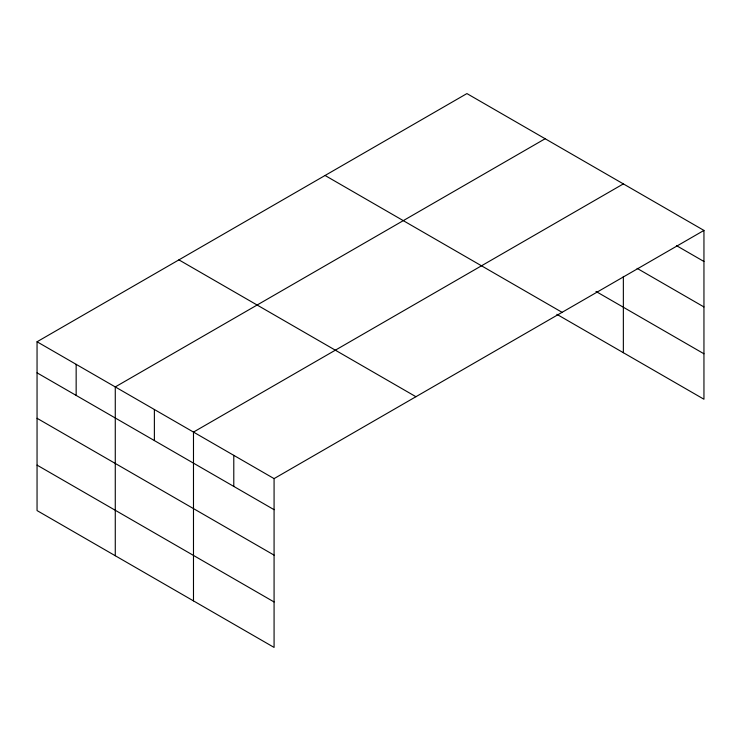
<?xml version="1.0" encoding="UTF-8"?>
<svg xmlns="http://www.w3.org/2000/svg" width="741" height="741" viewBox="0 0 741 741"><rect width="100%" height="100%" fill="white"/><g stroke="black" fill="none" stroke-linecap="round" stroke-linejoin="round"><path stroke-width="1.11" d="M556.871 314.323L703.95 399.232L703.95 230.423L466.923 93.579L37.05 341.768L37.05 510.577L274.077 647.421L274.077 478.612L37.05 341.768M545.144 138.743L115.272 386.922L115.272 555.731M623.357 183.898L193.484 432.086L193.484 600.895M274.077 478.612L703.95 230.423M676.431 245.604L703.95 261.49M637.121 268.362L703.95 306.95M595.986 291.445L703.95 353.781M325.067 175.478L562.095 312.332M178.905 259.869L415.933 396.713M37.05 372.834L274.077 509.678M37.05 418.285L274.077 555.129M37.05 465.116L274.077 601.961M623.357 276.412L623.357 352.707M233.786 455.345L233.786 486.411M154.378 409.504L154.378 440.571M76.156 364.35L76.156 395.416"/></g></svg>
